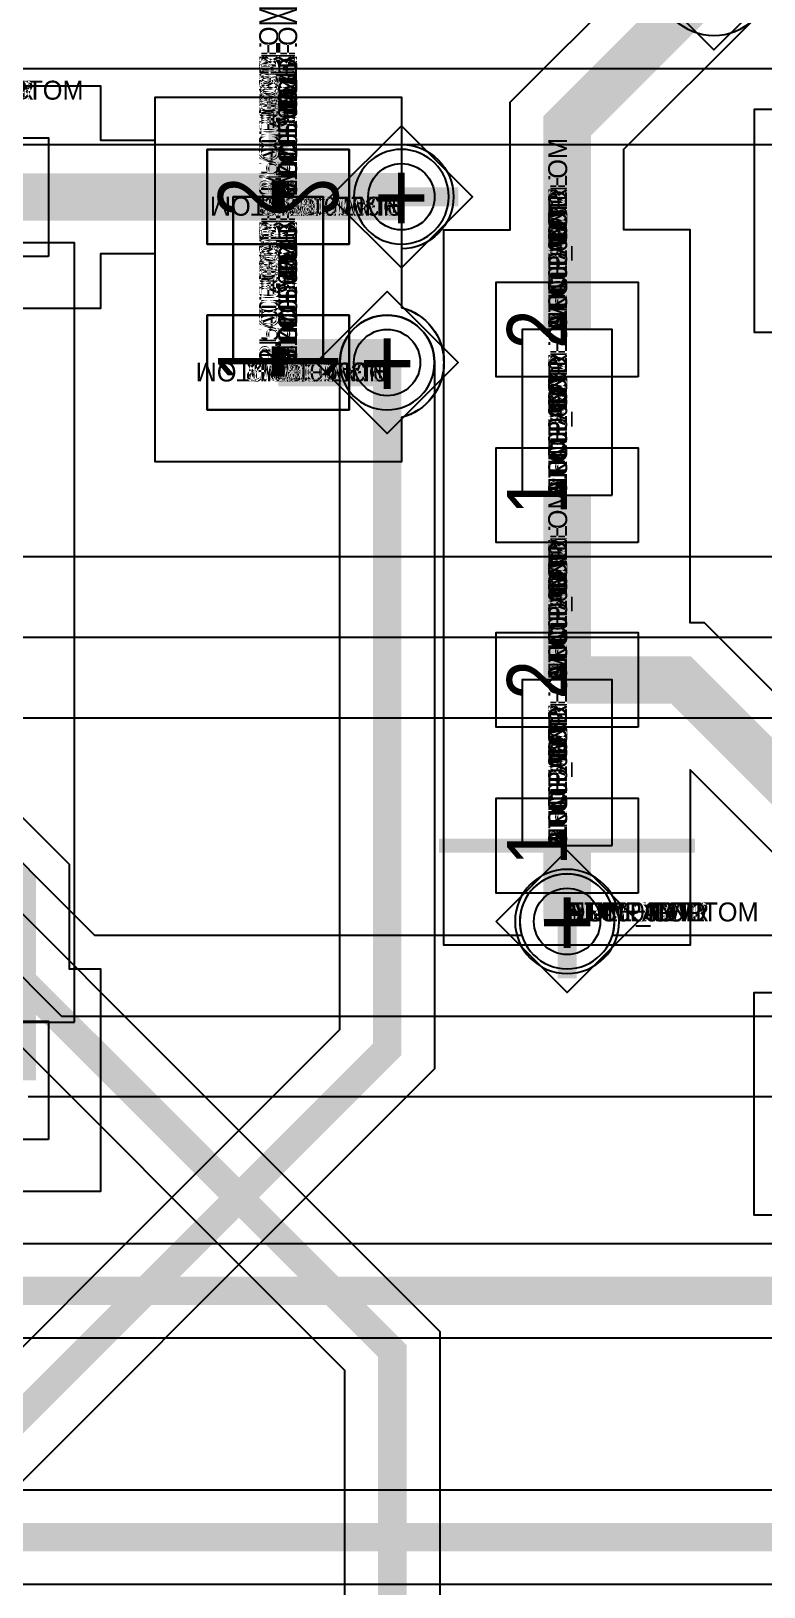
# Model space of a CAD drawing. Extents: x 0 to 323, y 0 to 320.
# Drawn here: x 127.76 to 135.49, y 211.63 to 228.05 of the extents above; entities that cross this region are included whole.
import ezdxf
from ezdxf.enums import TextEntityAlignment as Align

# ---------------------------------------------------------------- set-up
doc = ezdxf.new("R2010")
doc.units = 0
doc.header["$MEASUREMENT"] = 0
doc.layers.get('0').update_dxf_attribs({"linetype": 'CONTINUOUS'})
for name, color, linetype in [('CDN_FIGURES', 7, 'CONTINUOUS'), ('ETCH_BOTTOM', 7, 'CONTINUOUS'), ('ETCH_GND', 3, 'CONTINUOUS'), ('ETCH_INT1', 4, 'CONTINUOUS'), ('ETCH_INT2', 5, 'CONTINUOUS'), ('ETCH_PWR', 6, 'CONTINUOUS'), ('ETCH_TOP', 2, 'CONTINUOUS'), ('MANUFACTURING_NCLEGEND-1-6', 8, 'CONTINUOUS'), ('PACKAGE_GEOMETRY_ASSEMBLY_TOP', 11, 'CONTINUOUS'), ('PACKAGE_GEOMETRY_PIN_NUMBER', 9, 'CONTINUOUS')]:
    doc.layers.add(name, color=color, linetype=linetype)

# ---------------------------------------------------------------- blocks, each defined once
blk = doc.blocks.new('FIGURE_DIAMOND')
at = {"layer": 'CDN_FIGURES'}
blk.add_lwpolyline([(-0.5, 0), (0, 0.5), (0.5, 0), (0, -0.5)], close=True, dxfattribs=at)
blk = doc.blocks.new('PAD_INFO')
for tag in ['SHAPE_TYPE', 'PAD_HEIGHT', 'PAD_LAYER', 'PAD_TYPE', 'PAD_WIDTH']:
    blk.add_attdef(tag, (0, 0), '', height=0.2)
at = {"flags": 2}
blk.add_attdef('CDN_TYPE', (0, 0), '', height=0.2, dxfattribs=at)
blk = doc.blocks.new('DRILL_INFO')
at = {"flags": 2}
blk.add_attdef('CDN_TYPE', (0, 0), '', height=0.2, dxfattribs=at)
for tag in ['FSHAPE', 'FCHAR', 'DRILL_HEIGHT', 'DIAMETER', 'PLATED', 'DRILL_WIDTH']:
    blk.add_attdef(tag, (0, 0), '', height=0.2)
blk = doc.blocks.new('VIA0700X0300')
at = {"layer": 'ETCH_BOTTOM'}
blk.add_circle((0, 0), 0.35, dxfattribs=at)
at = {"layer": 'ETCH_GND'}
blk.add_circle((0, 0), 0.35, dxfattribs=at)
at = {"layer": 'ETCH_INT1'}
blk.add_circle((0, 0), 0.35, dxfattribs=at)
at = {"layer": 'ETCH_INT2'}
blk.add_circle((0, 0), 0.35, dxfattribs=at)
at = {"layer": 'ETCH_PWR'}
blk.add_circle((0, 0), 0.35, dxfattribs=at)
at = {"layer": 'ETCH_TOP'}
blk.add_circle((0, 0), 0.35, dxfattribs=at)
ref = blk.add_blockref('PAD_INFO', (0, 0))
ref.add_attrib('PAD_LAYER', 'ETCH_TOP', (0, 0), dxfattribs={"height": 0.2})
ref.add_attrib('SHAPE_TYPE', 'NULL', (0, 0), dxfattribs={"height": 0.2})
ref.add_attrib('PAD_TYPE', 'ANTIPAD', (0, 0), dxfattribs={"height": 0.2})
ref.add_attrib('PAD_WIDTH', '0.000000', (0, 0), dxfattribs={"height": 0.2})
ref.add_attrib('PAD_HEIGHT', '0.000000', (0, 0), dxfattribs={"height": 0.2})
ref = blk.add_blockref('PAD_INFO', (0, 0))
ref.add_attrib('PAD_LAYER', 'ETCH_GND', (0, 0), dxfattribs={"height": 0.2})
ref.add_attrib('SHAPE_TYPE', 'NULL', (0, 0), dxfattribs={"height": 0.2})
ref.add_attrib('PAD_TYPE', 'ANTIPAD', (0, 0), dxfattribs={"height": 0.2})
ref.add_attrib('PAD_WIDTH', '0.000000', (0, 0), dxfattribs={"height": 0.2})
ref.add_attrib('PAD_HEIGHT', '0.000000', (0, 0), dxfattribs={"height": 0.2})
ref = blk.add_blockref('PAD_INFO', (0, 0))
ref.add_attrib('PAD_LAYER', 'ETCH_INT1', (0, 0), dxfattribs={"height": 0.2})
ref.add_attrib('SHAPE_TYPE', 'NULL', (0, 0), dxfattribs={"height": 0.2})
ref.add_attrib('PAD_TYPE', 'ANTIPAD', (0, 0), dxfattribs={"height": 0.2})
ref.add_attrib('PAD_WIDTH', '0.000000', (0, 0), dxfattribs={"height": 0.2})
ref.add_attrib('PAD_HEIGHT', '0.000000', (0, 0), dxfattribs={"height": 0.2})
ref = blk.add_blockref('PAD_INFO', (0, 0))
ref.add_attrib('PAD_LAYER', 'ETCH_INT2', (0, 0), dxfattribs={"height": 0.2})
ref.add_attrib('SHAPE_TYPE', 'NULL', (0, 0), dxfattribs={"height": 0.2})
ref.add_attrib('PAD_TYPE', 'ANTIPAD', (0, 0), dxfattribs={"height": 0.2})
ref.add_attrib('PAD_WIDTH', '0.000000', (0, 0), dxfattribs={"height": 0.2})
ref.add_attrib('PAD_HEIGHT', '0.000000', (0, 0), dxfattribs={"height": 0.2})
ref = blk.add_blockref('PAD_INFO', (0, 0))
ref.add_attrib('PAD_LAYER', 'ETCH_PWR', (0, 0), dxfattribs={"height": 0.2})
ref.add_attrib('SHAPE_TYPE', 'NULL', (0, 0), dxfattribs={"height": 0.2})
ref.add_attrib('PAD_TYPE', 'ANTIPAD', (0, 0), dxfattribs={"height": 0.2})
ref.add_attrib('PAD_WIDTH', '0.000000', (0, 0), dxfattribs={"height": 0.2})
ref.add_attrib('PAD_HEIGHT', '0.000000', (0, 0), dxfattribs={"height": 0.2})
ref = blk.add_blockref('PAD_INFO', (0, 0))
ref.add_attrib('PAD_LAYER', 'ETCH_BOTTOM', (0, 0), dxfattribs={"height": 0.2})
ref.add_attrib('SHAPE_TYPE', 'NULL', (0, 0), dxfattribs={"height": 0.2})
ref.add_attrib('PAD_TYPE', 'ANTIPAD', (0, 0), dxfattribs={"height": 0.2})
ref.add_attrib('PAD_WIDTH', '0.000000', (0, 0), dxfattribs={"height": 0.2})
ref.add_attrib('PAD_HEIGHT', '0.000000', (0, 0), dxfattribs={"height": 0.2})
ref = blk.add_blockref('PAD_INFO', (0, 0))
ref.add_attrib('PAD_LAYER', 'ETCH_TOP', (0, 0), dxfattribs={"height": 0.2})
ref.add_attrib('SHAPE_TYPE', 'NULL', (0, 0), dxfattribs={"height": 0.2})
ref.add_attrib('PAD_TYPE', 'THERMAL', (0, 0), dxfattribs={"height": 0.2})
ref.add_attrib('PAD_WIDTH', '0.000000', (0, 0), dxfattribs={"height": 0.2})
ref.add_attrib('PAD_HEIGHT', '0.000000', (0, 0), dxfattribs={"height": 0.2})
ref = blk.add_blockref('PAD_INFO', (0, 0))
ref.add_attrib('PAD_LAYER', 'ETCH_GND', (0, 0), dxfattribs={"height": 0.2})
ref.add_attrib('SHAPE_TYPE', 'NULL', (0, 0), dxfattribs={"height": 0.2})
ref.add_attrib('PAD_TYPE', 'THERMAL', (0, 0), dxfattribs={"height": 0.2})
ref.add_attrib('PAD_WIDTH', '0.000000', (0, 0), dxfattribs={"height": 0.2})
ref.add_attrib('PAD_HEIGHT', '0.000000', (0, 0), dxfattribs={"height": 0.2})
ref = blk.add_blockref('PAD_INFO', (0, 0))
ref.add_attrib('PAD_LAYER', 'ETCH_INT1', (0, 0), dxfattribs={"height": 0.2})
ref.add_attrib('SHAPE_TYPE', 'NULL', (0, 0), dxfattribs={"height": 0.2})
ref.add_attrib('PAD_TYPE', 'THERMAL', (0, 0), dxfattribs={"height": 0.2})
ref.add_attrib('PAD_WIDTH', '0.000000', (0, 0), dxfattribs={"height": 0.2})
ref.add_attrib('PAD_HEIGHT', '0.000000', (0, 0), dxfattribs={"height": 0.2})
ref = blk.add_blockref('PAD_INFO', (0, 0))
ref.add_attrib('PAD_LAYER', 'ETCH_INT2', (0, 0), dxfattribs={"height": 0.2})
ref.add_attrib('SHAPE_TYPE', 'NULL', (0, 0), dxfattribs={"height": 0.2})
ref.add_attrib('PAD_TYPE', 'THERMAL', (0, 0), dxfattribs={"height": 0.2})
ref.add_attrib('PAD_WIDTH', '0.000000', (0, 0), dxfattribs={"height": 0.2})
ref.add_attrib('PAD_HEIGHT', '0.000000', (0, 0), dxfattribs={"height": 0.2})
ref = blk.add_blockref('PAD_INFO', (0, 0))
ref.add_attrib('PAD_LAYER', 'ETCH_PWR', (0, 0), dxfattribs={"height": 0.2})
ref.add_attrib('SHAPE_TYPE', 'NULL', (0, 0), dxfattribs={"height": 0.2})
ref.add_attrib('PAD_TYPE', 'THERMAL', (0, 0), dxfattribs={"height": 0.2})
ref.add_attrib('PAD_WIDTH', '0.000000', (0, 0), dxfattribs={"height": 0.2})
ref.add_attrib('PAD_HEIGHT', '0.000000', (0, 0), dxfattribs={"height": 0.2})
ref = blk.add_blockref('PAD_INFO', (0, 0))
ref.add_attrib('PAD_LAYER', 'ETCH_BOTTOM', (0, 0), dxfattribs={"height": 0.2})
ref.add_attrib('SHAPE_TYPE', 'NULL', (0, 0), dxfattribs={"height": 0.2})
ref.add_attrib('PAD_TYPE', 'THERMAL', (0, 0), dxfattribs={"height": 0.2})
ref.add_attrib('PAD_WIDTH', '0.000000', (0, 0), dxfattribs={"height": 0.2})
ref.add_attrib('PAD_HEIGHT', '0.000000', (0, 0), dxfattribs={"height": 0.2})
ref = blk.add_blockref('PAD_INFO', (0, 0))
ref.add_attrib('PAD_LAYER', 'ETCH_TOP', (0, 0), dxfattribs={"height": 0.2})
ref.add_attrib('SHAPE_TYPE', 'CIRCLE', (0, 0), dxfattribs={"height": 0.2})
ref.add_attrib('PAD_TYPE', 'REGULAR', (0, 0), dxfattribs={"height": 0.2})
ref.add_attrib('PAD_WIDTH', '0.700000', (0, 0), dxfattribs={"height": 0.2})
ref.add_attrib('PAD_HEIGHT', '0.700000', (0, 0), dxfattribs={"height": 0.2})
ref = blk.add_blockref('PAD_INFO', (0, 0))
ref.add_attrib('PAD_LAYER', 'ETCH_GND', (0, 0), dxfattribs={"height": 0.2})
ref.add_attrib('SHAPE_TYPE', 'CIRCLE', (0, 0), dxfattribs={"height": 0.2})
ref.add_attrib('PAD_TYPE', 'REGULAR', (0, 0), dxfattribs={"height": 0.2})
ref.add_attrib('PAD_WIDTH', '0.700000', (0, 0), dxfattribs={"height": 0.2})
ref.add_attrib('PAD_HEIGHT', '0.700000', (0, 0), dxfattribs={"height": 0.2})
ref = blk.add_blockref('PAD_INFO', (0, 0))
ref.add_attrib('PAD_LAYER', 'ETCH_INT1', (0, 0), dxfattribs={"height": 0.2})
ref.add_attrib('SHAPE_TYPE', 'CIRCLE', (0, 0), dxfattribs={"height": 0.2})
ref.add_attrib('PAD_TYPE', 'REGULAR', (0, 0), dxfattribs={"height": 0.2})
ref.add_attrib('PAD_WIDTH', '0.700000', (0, 0), dxfattribs={"height": 0.2})
ref.add_attrib('PAD_HEIGHT', '0.700000', (0, 0), dxfattribs={"height": 0.2})
ref = blk.add_blockref('PAD_INFO', (0, 0))
ref.add_attrib('PAD_LAYER', 'ETCH_INT2', (0, 0), dxfattribs={"height": 0.2})
ref.add_attrib('SHAPE_TYPE', 'CIRCLE', (0, 0), dxfattribs={"height": 0.2})
ref.add_attrib('PAD_TYPE', 'REGULAR', (0, 0), dxfattribs={"height": 0.2})
ref.add_attrib('PAD_WIDTH', '0.700000', (0, 0), dxfattribs={"height": 0.2})
ref.add_attrib('PAD_HEIGHT', '0.700000', (0, 0), dxfattribs={"height": 0.2})
ref = blk.add_blockref('PAD_INFO', (0, 0))
ref.add_attrib('PAD_LAYER', 'ETCH_PWR', (0, 0), dxfattribs={"height": 0.2})
ref.add_attrib('SHAPE_TYPE', 'CIRCLE', (0, 0), dxfattribs={"height": 0.2})
ref.add_attrib('PAD_TYPE', 'REGULAR', (0, 0), dxfattribs={"height": 0.2})
ref.add_attrib('PAD_WIDTH', '0.700000', (0, 0), dxfattribs={"height": 0.2})
ref.add_attrib('PAD_HEIGHT', '0.700000', (0, 0), dxfattribs={"height": 0.2})
ref = blk.add_blockref('PAD_INFO', (0, 0))
ref.add_attrib('PAD_LAYER', 'ETCH_BOTTOM', (0, 0), dxfattribs={"height": 0.2})
ref.add_attrib('SHAPE_TYPE', 'CIRCLE', (0, 0), dxfattribs={"height": 0.2})
ref.add_attrib('PAD_TYPE', 'REGULAR', (0, 0), dxfattribs={"height": 0.2})
ref.add_attrib('PAD_WIDTH', '0.700000', (0, 0), dxfattribs={"height": 0.2})
ref.add_attrib('PAD_HEIGHT', '0.700000', (0, 0), dxfattribs={"height": 0.2})
ref = blk.add_blockref('DRILL_INFO', (0, 0))
ref.add_attrib('DIAMETER', '0.300000', (0, 0), dxfattribs={"height": 0.2})
ref.add_attrib('PLATED', 'PLATED', (0, 0), dxfattribs={"height": 0.2})
ref.add_attrib('FSHAPE', 'DIAMOND', (0, 0), dxfattribs={"height": 0.2})
ref.add_attrib('FCHAR', '+', (0, 0), dxfattribs={"height": 0.2})
ref.add_attrib('DRILL_WIDTH', '1.500000', (0, 0), dxfattribs={"height": 0.2})
ref.add_attrib('DRILL_HEIGHT', '1.500000', (0, 0), dxfattribs={"height": 0.2})
for tag in ['CDN_TYPE', 'PIN']:
    blk.add_attdef(tag, (0, 0), '', height=0.2)
at = {"flags": 2}
for tag in ['PSTKNAME', 'BBV']:
    blk.add_attdef(tag, (0, 0), '', height=0.2, dxfattribs=at)
blk = doc.blocks.new('RC1000X1500TS')
at = {"layer": 'ETCH_TOP'}
blk.add_lwpolyline([(-0.5, -0.75), (-0.5, 0.75), (0.5, 0.75), (0.5, -0.75)], close=True, dxfattribs=at)
ref = blk.add_blockref('PAD_INFO', (0, 0))
ref.add_attrib('PAD_LAYER', 'ETCH_TOP', (0, 0), dxfattribs={"height": 0.2})
ref.add_attrib('SHAPE_TYPE', 'NULL', (0, 0), dxfattribs={"height": 0.2})
ref.add_attrib('PAD_TYPE', 'ANTIPAD', (0, 0), dxfattribs={"height": 0.2})
ref.add_attrib('PAD_WIDTH', '0.000000', (0, 0), dxfattribs={"height": 0.2})
ref.add_attrib('PAD_HEIGHT', '0.000000', (0, 0), dxfattribs={"height": 0.2})
ref = blk.add_blockref('PAD_INFO', (0, 0))
ref.add_attrib('PAD_LAYER', 'ETCH_GND', (0, 0), dxfattribs={"height": 0.2})
ref.add_attrib('SHAPE_TYPE', 'NULL', (0, 0), dxfattribs={"height": 0.2})
ref.add_attrib('PAD_TYPE', 'ANTIPAD', (0, 0), dxfattribs={"height": 0.2})
ref.add_attrib('PAD_WIDTH', '0.000000', (0, 0), dxfattribs={"height": 0.2})
ref.add_attrib('PAD_HEIGHT', '0.000000', (0, 0), dxfattribs={"height": 0.2})
ref = blk.add_blockref('PAD_INFO', (0, 0))
ref.add_attrib('PAD_LAYER', 'ETCH_INT1', (0, 0), dxfattribs={"height": 0.2})
ref.add_attrib('SHAPE_TYPE', 'NULL', (0, 0), dxfattribs={"height": 0.2})
ref.add_attrib('PAD_TYPE', 'ANTIPAD', (0, 0), dxfattribs={"height": 0.2})
ref.add_attrib('PAD_WIDTH', '0.000000', (0, 0), dxfattribs={"height": 0.2})
ref.add_attrib('PAD_HEIGHT', '0.000000', (0, 0), dxfattribs={"height": 0.2})
ref = blk.add_blockref('PAD_INFO', (0, 0))
ref.add_attrib('PAD_LAYER', 'ETCH_INT2', (0, 0), dxfattribs={"height": 0.2})
ref.add_attrib('SHAPE_TYPE', 'NULL', (0, 0), dxfattribs={"height": 0.2})
ref.add_attrib('PAD_TYPE', 'ANTIPAD', (0, 0), dxfattribs={"height": 0.2})
ref.add_attrib('PAD_WIDTH', '0.000000', (0, 0), dxfattribs={"height": 0.2})
ref.add_attrib('PAD_HEIGHT', '0.000000', (0, 0), dxfattribs={"height": 0.2})
ref = blk.add_blockref('PAD_INFO', (0, 0))
ref.add_attrib('PAD_LAYER', 'ETCH_PWR', (0, 0), dxfattribs={"height": 0.2})
ref.add_attrib('SHAPE_TYPE', 'NULL', (0, 0), dxfattribs={"height": 0.2})
ref.add_attrib('PAD_TYPE', 'ANTIPAD', (0, 0), dxfattribs={"height": 0.2})
ref.add_attrib('PAD_WIDTH', '0.000000', (0, 0), dxfattribs={"height": 0.2})
ref.add_attrib('PAD_HEIGHT', '0.000000', (0, 0), dxfattribs={"height": 0.2})
ref = blk.add_blockref('PAD_INFO', (0, 0))
ref.add_attrib('PAD_LAYER', 'ETCH_BOTTOM', (0, 0), dxfattribs={"height": 0.2})
ref.add_attrib('SHAPE_TYPE', 'NULL', (0, 0), dxfattribs={"height": 0.2})
ref.add_attrib('PAD_TYPE', 'ANTIPAD', (0, 0), dxfattribs={"height": 0.2})
ref.add_attrib('PAD_WIDTH', '0.000000', (0, 0), dxfattribs={"height": 0.2})
ref.add_attrib('PAD_HEIGHT', '0.000000', (0, 0), dxfattribs={"height": 0.2})
ref = blk.add_blockref('PAD_INFO', (0, 0))
ref.add_attrib('PAD_LAYER', 'ETCH_TOP', (0, 0), dxfattribs={"height": 0.2})
ref.add_attrib('SHAPE_TYPE', 'NULL', (0, 0), dxfattribs={"height": 0.2})
ref.add_attrib('PAD_TYPE', 'THERMAL', (0, 0), dxfattribs={"height": 0.2})
ref.add_attrib('PAD_WIDTH', '0.000000', (0, 0), dxfattribs={"height": 0.2})
ref.add_attrib('PAD_HEIGHT', '0.000000', (0, 0), dxfattribs={"height": 0.2})
ref = blk.add_blockref('PAD_INFO', (0, 0))
ref.add_attrib('PAD_LAYER', 'ETCH_GND', (0, 0), dxfattribs={"height": 0.2})
ref.add_attrib('SHAPE_TYPE', 'NULL', (0, 0), dxfattribs={"height": 0.2})
ref.add_attrib('PAD_TYPE', 'THERMAL', (0, 0), dxfattribs={"height": 0.2})
ref.add_attrib('PAD_WIDTH', '0.000000', (0, 0), dxfattribs={"height": 0.2})
ref.add_attrib('PAD_HEIGHT', '0.000000', (0, 0), dxfattribs={"height": 0.2})
ref = blk.add_blockref('PAD_INFO', (0, 0))
ref.add_attrib('PAD_LAYER', 'ETCH_INT1', (0, 0), dxfattribs={"height": 0.2})
ref.add_attrib('SHAPE_TYPE', 'NULL', (0, 0), dxfattribs={"height": 0.2})
ref.add_attrib('PAD_TYPE', 'THERMAL', (0, 0), dxfattribs={"height": 0.2})
ref.add_attrib('PAD_WIDTH', '0.000000', (0, 0), dxfattribs={"height": 0.2})
ref.add_attrib('PAD_HEIGHT', '0.000000', (0, 0), dxfattribs={"height": 0.2})
ref = blk.add_blockref('PAD_INFO', (0, 0))
ref.add_attrib('PAD_LAYER', 'ETCH_INT2', (0, 0), dxfattribs={"height": 0.2})
ref.add_attrib('SHAPE_TYPE', 'NULL', (0, 0), dxfattribs={"height": 0.2})
ref.add_attrib('PAD_TYPE', 'THERMAL', (0, 0), dxfattribs={"height": 0.2})
ref.add_attrib('PAD_WIDTH', '0.000000', (0, 0), dxfattribs={"height": 0.2})
ref.add_attrib('PAD_HEIGHT', '0.000000', (0, 0), dxfattribs={"height": 0.2})
ref = blk.add_blockref('PAD_INFO', (0, 0))
ref.add_attrib('PAD_LAYER', 'ETCH_PWR', (0, 0), dxfattribs={"height": 0.2})
ref.add_attrib('SHAPE_TYPE', 'NULL', (0, 0), dxfattribs={"height": 0.2})
ref.add_attrib('PAD_TYPE', 'THERMAL', (0, 0), dxfattribs={"height": 0.2})
ref.add_attrib('PAD_WIDTH', '0.000000', (0, 0), dxfattribs={"height": 0.2})
ref.add_attrib('PAD_HEIGHT', '0.000000', (0, 0), dxfattribs={"height": 0.2})
ref = blk.add_blockref('PAD_INFO', (0, 0))
ref.add_attrib('PAD_LAYER', 'ETCH_BOTTOM', (0, 0), dxfattribs={"height": 0.2})
ref.add_attrib('SHAPE_TYPE', 'NULL', (0, 0), dxfattribs={"height": 0.2})
ref.add_attrib('PAD_TYPE', 'THERMAL', (0, 0), dxfattribs={"height": 0.2})
ref.add_attrib('PAD_WIDTH', '0.000000', (0, 0), dxfattribs={"height": 0.2})
ref.add_attrib('PAD_HEIGHT', '0.000000', (0, 0), dxfattribs={"height": 0.2})
ref = blk.add_blockref('PAD_INFO', (0, 0))
ref.add_attrib('PAD_LAYER', 'ETCH_GND', (0, 0), dxfattribs={"height": 0.2})
ref.add_attrib('SHAPE_TYPE', 'NULL', (0, 0), dxfattribs={"height": 0.2})
ref.add_attrib('PAD_TYPE', 'REGULAR', (0, 0), dxfattribs={"height": 0.2})
ref.add_attrib('PAD_WIDTH', '0.000000', (0, 0), dxfattribs={"height": 0.2})
ref.add_attrib('PAD_HEIGHT', '0.000000', (0, 0), dxfattribs={"height": 0.2})
ref = blk.add_blockref('PAD_INFO', (0, 0))
ref.add_attrib('PAD_LAYER', 'ETCH_INT1', (0, 0), dxfattribs={"height": 0.2})
ref.add_attrib('SHAPE_TYPE', 'NULL', (0, 0), dxfattribs={"height": 0.2})
ref.add_attrib('PAD_TYPE', 'REGULAR', (0, 0), dxfattribs={"height": 0.2})
ref.add_attrib('PAD_WIDTH', '0.000000', (0, 0), dxfattribs={"height": 0.2})
ref.add_attrib('PAD_HEIGHT', '0.000000', (0, 0), dxfattribs={"height": 0.2})
ref = blk.add_blockref('PAD_INFO', (0, 0))
ref.add_attrib('PAD_LAYER', 'ETCH_INT2', (0, 0), dxfattribs={"height": 0.2})
ref.add_attrib('SHAPE_TYPE', 'NULL', (0, 0), dxfattribs={"height": 0.2})
ref.add_attrib('PAD_TYPE', 'REGULAR', (0, 0), dxfattribs={"height": 0.2})
ref.add_attrib('PAD_WIDTH', '0.000000', (0, 0), dxfattribs={"height": 0.2})
ref.add_attrib('PAD_HEIGHT', '0.000000', (0, 0), dxfattribs={"height": 0.2})
ref = blk.add_blockref('PAD_INFO', (0, 0))
ref.add_attrib('PAD_LAYER', 'ETCH_PWR', (0, 0), dxfattribs={"height": 0.2})
ref.add_attrib('SHAPE_TYPE', 'NULL', (0, 0), dxfattribs={"height": 0.2})
ref.add_attrib('PAD_TYPE', 'REGULAR', (0, 0), dxfattribs={"height": 0.2})
ref.add_attrib('PAD_WIDTH', '0.000000', (0, 0), dxfattribs={"height": 0.2})
ref.add_attrib('PAD_HEIGHT', '0.000000', (0, 0), dxfattribs={"height": 0.2})
ref = blk.add_blockref('PAD_INFO', (0, 0))
ref.add_attrib('PAD_LAYER', 'ETCH_BOTTOM', (0, 0), dxfattribs={"height": 0.2})
ref.add_attrib('SHAPE_TYPE', 'NULL', (0, 0), dxfattribs={"height": 0.2})
ref.add_attrib('PAD_TYPE', 'REGULAR', (0, 0), dxfattribs={"height": 0.2})
ref.add_attrib('PAD_WIDTH', '0.000000', (0, 0), dxfattribs={"height": 0.2})
ref.add_attrib('PAD_HEIGHT', '0.000000', (0, 0), dxfattribs={"height": 0.2})
ref = blk.add_blockref('DRILL_INFO', (0, 0))
ref.add_attrib('DIAMETER', '0.000000', (0, 0), dxfattribs={"height": 0.2})
ref.add_attrib('PLATED', 'PLATED', (0, 0), dxfattribs={"height": 0.2})
ref.add_attrib('FSHAPE', 'NULL', (0, 0), dxfattribs={"height": 0.2})
ref.add_attrib('DRILL_WIDTH', '0.000000', (0, 0), dxfattribs={"height": 0.2})
ref.add_attrib('DRILL_HEIGHT', '0.000000', (0, 0), dxfattribs={"height": 0.2})
ref = blk.add_blockref('PAD_INFO', (0, 0))
ref.add_attrib('PAD_LAYER', 'ETCH_TOP', (0, 0), dxfattribs={"height": 0.2})
ref.add_attrib('SHAPE_TYPE', 'RECTANGLE', (0, 0), dxfattribs={"height": 0.2})
ref.add_attrib('PAD_TYPE', 'REGULAR', (0, 0), dxfattribs={"height": 0.2})
ref.add_attrib('PAD_WIDTH', '1.000000', (0, 0), dxfattribs={"height": 0.2})
ref.add_attrib('PAD_HEIGHT', '1.500000', (0, 0), dxfattribs={"height": 0.2})
for tag in ['CDN_TYPE', 'PIN']:
    blk.add_attdef(tag, (0, 0), '', height=0.2)
at = {"flags": 2}
for tag in ['PSTKNAME', 'BBV']:
    blk.add_attdef(tag, (0, 0), '', height=0.2, dxfattribs=at)
blk = doc.blocks.new('F56')
at = {"layer": 'PACKAGE_GEOMETRY_ASSEMBLY_TOP'}
blk.add_lwpolyline([(0, -0.475), (1.75, -0.475), (1.75, 0.475), (0, 0.475)], close=True, dxfattribs=at)
at = {"layer": 'ETCH_TOP'}
ref = blk.add_blockref('RC1000X1500TS', (0, 0), dxfattribs=at)
ref.add_attrib('CDN_TYPE', 'PIN', (0, 0), dxfattribs={"height": 0.2})
ref.add_attrib('PIN', '1', (0, 0), dxfattribs={"height": 0.2})
ref = blk.add_blockref('RC1000X1500TS', (1.75, 0), dxfattribs=at)
ref.add_attrib('CDN_TYPE', 'PIN', (0, 0), dxfattribs={"height": 0.2})
ref.add_attrib('PIN', '2', (0, 0), dxfattribs={"height": 0.2})
at = {"flags": 2}
for tag in ['SYMBOL_TYPE', 'CDN_TYPE', 'REFDES']:
    blk.add_attdef(tag, (0, 0), '', height=0.2, dxfattribs=at)
blk = doc.blocks.new('RC1250X0760TS')
at = {"layer": 'ETCH_TOP'}
blk.add_lwpolyline([(-0.625, -0.38), (-0.625, 0.38), (0.625, 0.38), (0.625, -0.38)], close=True, dxfattribs=at)
ref = blk.add_blockref('PAD_INFO', (0, 0))
ref.add_attrib('PAD_LAYER', 'ETCH_TOP', (0, 0), dxfattribs={"height": 0.2})
ref.add_attrib('SHAPE_TYPE', 'NULL', (0, 0), dxfattribs={"height": 0.2})
ref.add_attrib('PAD_TYPE', 'ANTIPAD', (0, 0), dxfattribs={"height": 0.2})
ref.add_attrib('PAD_WIDTH', '0.000000', (0, 0), dxfattribs={"height": 0.2})
ref.add_attrib('PAD_HEIGHT', '0.000000', (0, 0), dxfattribs={"height": 0.2})
ref = blk.add_blockref('PAD_INFO', (0, 0))
ref.add_attrib('PAD_LAYER', 'ETCH_GND', (0, 0), dxfattribs={"height": 0.2})
ref.add_attrib('SHAPE_TYPE', 'NULL', (0, 0), dxfattribs={"height": 0.2})
ref.add_attrib('PAD_TYPE', 'ANTIPAD', (0, 0), dxfattribs={"height": 0.2})
ref.add_attrib('PAD_WIDTH', '0.000000', (0, 0), dxfattribs={"height": 0.2})
ref.add_attrib('PAD_HEIGHT', '0.000000', (0, 0), dxfattribs={"height": 0.2})
ref = blk.add_blockref('PAD_INFO', (0, 0))
ref.add_attrib('PAD_LAYER', 'ETCH_INT1', (0, 0), dxfattribs={"height": 0.2})
ref.add_attrib('SHAPE_TYPE', 'NULL', (0, 0), dxfattribs={"height": 0.2})
ref.add_attrib('PAD_TYPE', 'ANTIPAD', (0, 0), dxfattribs={"height": 0.2})
ref.add_attrib('PAD_WIDTH', '0.000000', (0, 0), dxfattribs={"height": 0.2})
ref.add_attrib('PAD_HEIGHT', '0.000000', (0, 0), dxfattribs={"height": 0.2})
ref = blk.add_blockref('PAD_INFO', (0, 0))
ref.add_attrib('PAD_LAYER', 'ETCH_INT2', (0, 0), dxfattribs={"height": 0.2})
ref.add_attrib('SHAPE_TYPE', 'NULL', (0, 0), dxfattribs={"height": 0.2})
ref.add_attrib('PAD_TYPE', 'ANTIPAD', (0, 0), dxfattribs={"height": 0.2})
ref.add_attrib('PAD_WIDTH', '0.000000', (0, 0), dxfattribs={"height": 0.2})
ref.add_attrib('PAD_HEIGHT', '0.000000', (0, 0), dxfattribs={"height": 0.2})
ref = blk.add_blockref('PAD_INFO', (0, 0))
ref.add_attrib('PAD_LAYER', 'ETCH_PWR', (0, 0), dxfattribs={"height": 0.2})
ref.add_attrib('SHAPE_TYPE', 'NULL', (0, 0), dxfattribs={"height": 0.2})
ref.add_attrib('PAD_TYPE', 'ANTIPAD', (0, 0), dxfattribs={"height": 0.2})
ref.add_attrib('PAD_WIDTH', '0.000000', (0, 0), dxfattribs={"height": 0.2})
ref.add_attrib('PAD_HEIGHT', '0.000000', (0, 0), dxfattribs={"height": 0.2})
ref = blk.add_blockref('PAD_INFO', (0, 0))
ref.add_attrib('PAD_LAYER', 'ETCH_BOTTOM', (0, 0), dxfattribs={"height": 0.2})
ref.add_attrib('SHAPE_TYPE', 'NULL', (0, 0), dxfattribs={"height": 0.2})
ref.add_attrib('PAD_TYPE', 'ANTIPAD', (0, 0), dxfattribs={"height": 0.2})
ref.add_attrib('PAD_WIDTH', '0.000000', (0, 0), dxfattribs={"height": 0.2})
ref.add_attrib('PAD_HEIGHT', '0.000000', (0, 0), dxfattribs={"height": 0.2})
ref = blk.add_blockref('PAD_INFO', (0, 0))
ref.add_attrib('PAD_LAYER', 'ETCH_TOP', (0, 0), dxfattribs={"height": 0.2})
ref.add_attrib('SHAPE_TYPE', 'NULL', (0, 0), dxfattribs={"height": 0.2})
ref.add_attrib('PAD_TYPE', 'THERMAL', (0, 0), dxfattribs={"height": 0.2})
ref.add_attrib('PAD_WIDTH', '0.000000', (0, 0), dxfattribs={"height": 0.2})
ref.add_attrib('PAD_HEIGHT', '0.000000', (0, 0), dxfattribs={"height": 0.2})
ref = blk.add_blockref('PAD_INFO', (0, 0))
ref.add_attrib('PAD_LAYER', 'ETCH_GND', (0, 0), dxfattribs={"height": 0.2})
ref.add_attrib('SHAPE_TYPE', 'NULL', (0, 0), dxfattribs={"height": 0.2})
ref.add_attrib('PAD_TYPE', 'THERMAL', (0, 0), dxfattribs={"height": 0.2})
ref.add_attrib('PAD_WIDTH', '0.000000', (0, 0), dxfattribs={"height": 0.2})
ref.add_attrib('PAD_HEIGHT', '0.000000', (0, 0), dxfattribs={"height": 0.2})
ref = blk.add_blockref('PAD_INFO', (0, 0))
ref.add_attrib('PAD_LAYER', 'ETCH_INT1', (0, 0), dxfattribs={"height": 0.2})
ref.add_attrib('SHAPE_TYPE', 'NULL', (0, 0), dxfattribs={"height": 0.2})
ref.add_attrib('PAD_TYPE', 'THERMAL', (0, 0), dxfattribs={"height": 0.2})
ref.add_attrib('PAD_WIDTH', '0.000000', (0, 0), dxfattribs={"height": 0.2})
ref.add_attrib('PAD_HEIGHT', '0.000000', (0, 0), dxfattribs={"height": 0.2})
ref = blk.add_blockref('PAD_INFO', (0, 0))
ref.add_attrib('PAD_LAYER', 'ETCH_INT2', (0, 0), dxfattribs={"height": 0.2})
ref.add_attrib('SHAPE_TYPE', 'NULL', (0, 0), dxfattribs={"height": 0.2})
ref.add_attrib('PAD_TYPE', 'THERMAL', (0, 0), dxfattribs={"height": 0.2})
ref.add_attrib('PAD_WIDTH', '0.000000', (0, 0), dxfattribs={"height": 0.2})
ref.add_attrib('PAD_HEIGHT', '0.000000', (0, 0), dxfattribs={"height": 0.2})
ref = blk.add_blockref('PAD_INFO', (0, 0))
ref.add_attrib('PAD_LAYER', 'ETCH_PWR', (0, 0), dxfattribs={"height": 0.2})
ref.add_attrib('SHAPE_TYPE', 'NULL', (0, 0), dxfattribs={"height": 0.2})
ref.add_attrib('PAD_TYPE', 'THERMAL', (0, 0), dxfattribs={"height": 0.2})
ref.add_attrib('PAD_WIDTH', '0.000000', (0, 0), dxfattribs={"height": 0.2})
ref.add_attrib('PAD_HEIGHT', '0.000000', (0, 0), dxfattribs={"height": 0.2})
ref = blk.add_blockref('PAD_INFO', (0, 0))
ref.add_attrib('PAD_LAYER', 'ETCH_BOTTOM', (0, 0), dxfattribs={"height": 0.2})
ref.add_attrib('SHAPE_TYPE', 'NULL', (0, 0), dxfattribs={"height": 0.2})
ref.add_attrib('PAD_TYPE', 'THERMAL', (0, 0), dxfattribs={"height": 0.2})
ref.add_attrib('PAD_WIDTH', '0.000000', (0, 0), dxfattribs={"height": 0.2})
ref.add_attrib('PAD_HEIGHT', '0.000000', (0, 0), dxfattribs={"height": 0.2})
ref = blk.add_blockref('PAD_INFO', (0, 0))
ref.add_attrib('PAD_LAYER', 'ETCH_TOP', (0, 0), dxfattribs={"height": 0.2})
ref.add_attrib('SHAPE_TYPE', 'RECTANGLE', (0, 0), dxfattribs={"height": 0.2})
ref.add_attrib('PAD_TYPE', 'REGULAR', (0, 0), dxfattribs={"height": 0.2})
ref.add_attrib('PAD_WIDTH', '1.250000', (0, 0), dxfattribs={"height": 0.2})
ref.add_attrib('PAD_HEIGHT', '0.760000', (0, 0), dxfattribs={"height": 0.2})
ref = blk.add_blockref('PAD_INFO', (0, 0))
ref.add_attrib('PAD_LAYER', 'ETCH_GND', (0, 0), dxfattribs={"height": 0.2})
ref.add_attrib('SHAPE_TYPE', 'NULL', (0, 0), dxfattribs={"height": 0.2})
ref.add_attrib('PAD_TYPE', 'REGULAR', (0, 0), dxfattribs={"height": 0.2})
ref.add_attrib('PAD_WIDTH', '0.000000', (0, 0), dxfattribs={"height": 0.2})
ref.add_attrib('PAD_HEIGHT', '0.000000', (0, 0), dxfattribs={"height": 0.2})
ref = blk.add_blockref('PAD_INFO', (0, 0))
ref.add_attrib('PAD_LAYER', 'ETCH_INT1', (0, 0), dxfattribs={"height": 0.2})
ref.add_attrib('SHAPE_TYPE', 'NULL', (0, 0), dxfattribs={"height": 0.2})
ref.add_attrib('PAD_TYPE', 'REGULAR', (0, 0), dxfattribs={"height": 0.2})
ref.add_attrib('PAD_WIDTH', '0.000000', (0, 0), dxfattribs={"height": 0.2})
ref.add_attrib('PAD_HEIGHT', '0.000000', (0, 0), dxfattribs={"height": 0.2})
ref = blk.add_blockref('PAD_INFO', (0, 0))
ref.add_attrib('PAD_LAYER', 'ETCH_INT2', (0, 0), dxfattribs={"height": 0.2})
ref.add_attrib('SHAPE_TYPE', 'NULL', (0, 0), dxfattribs={"height": 0.2})
ref.add_attrib('PAD_TYPE', 'REGULAR', (0, 0), dxfattribs={"height": 0.2})
ref.add_attrib('PAD_WIDTH', '0.000000', (0, 0), dxfattribs={"height": 0.2})
ref.add_attrib('PAD_HEIGHT', '0.000000', (0, 0), dxfattribs={"height": 0.2})
ref = blk.add_blockref('PAD_INFO', (0, 0))
ref.add_attrib('PAD_LAYER', 'ETCH_PWR', (0, 0), dxfattribs={"height": 0.2})
ref.add_attrib('SHAPE_TYPE', 'NULL', (0, 0), dxfattribs={"height": 0.2})
ref.add_attrib('PAD_TYPE', 'REGULAR', (0, 0), dxfattribs={"height": 0.2})
ref.add_attrib('PAD_WIDTH', '0.000000', (0, 0), dxfattribs={"height": 0.2})
ref.add_attrib('PAD_HEIGHT', '0.000000', (0, 0), dxfattribs={"height": 0.2})
ref = blk.add_blockref('PAD_INFO', (0, 0))
ref.add_attrib('PAD_LAYER', 'ETCH_BOTTOM', (0, 0), dxfattribs={"height": 0.2})
ref.add_attrib('SHAPE_TYPE', 'NULL', (0, 0), dxfattribs={"height": 0.2})
ref.add_attrib('PAD_TYPE', 'REGULAR', (0, 0), dxfattribs={"height": 0.2})
ref.add_attrib('PAD_WIDTH', '0.000000', (0, 0), dxfattribs={"height": 0.2})
ref.add_attrib('PAD_HEIGHT', '0.000000', (0, 0), dxfattribs={"height": 0.2})
ref = blk.add_blockref('DRILL_INFO', (0, 0))
ref.add_attrib('DIAMETER', '0.000000', (0, 0), dxfattribs={"height": 0.2})
ref.add_attrib('PLATED', 'PLATED', (0, 0), dxfattribs={"height": 0.2})
ref.add_attrib('FSHAPE', 'NULL', (0, 0), dxfattribs={"height": 0.2})
ref.add_attrib('DRILL_WIDTH', '0.000000', (0, 0), dxfattribs={"height": 0.2})
ref.add_attrib('DRILL_HEIGHT', '0.000000', (0, 0), dxfattribs={"height": 0.2})
for tag in ['CDN_TYPE', 'PIN']:
    blk.add_attdef(tag, (0, 0), '', height=0.2)
at = {"flags": 2}
for tag in ['PSTKNAME', 'BBV']:
    blk.add_attdef(tag, (0, 0), '', height=0.2, dxfattribs=at)
blk = doc.blocks.new('SO-16W')
at = {"layer": 'PACKAGE_GEOMETRY_ASSEMBLY_TOP'}
blk.add_lwpolyline([(-4.113, -5.1), (4.113, -5.1), (4.113, 5.1), (-4.113, 5.1)], close=True, dxfattribs=at)
at = {"layer": 'ETCH_TOP'}
ref = blk.add_blockref('RC1250X0760TS', (-4.726, -4.445), dxfattribs=at)
ref.add_attrib('CDN_TYPE', 'PIN', (0, 0), dxfattribs={"height": 0.2})
ref.add_attrib('PIN', '8', (0, 0), dxfattribs={"height": 0.2})
ref = blk.add_blockref('RC1250X0760TS', (4.596, -4.445), dxfattribs=at)
ref.add_attrib('CDN_TYPE', 'PIN', (0, 0), dxfattribs={"height": 0.2})
ref.add_attrib('PIN', '9', (0, 0), dxfattribs={"height": 0.2})
at = {"flags": 2}
for tag in ['SYMBOL_TYPE', 'CDN_TYPE', 'REFDES']:
    blk.add_attdef(tag, (0, 0), '', height=0.2, dxfattribs=at)

msp = doc.modelspace()

# ---------------------------------------------------------------- linework, layer by layer
at = {"layer": 'ETCH_BOTTOM'}
for points in [[(135.561, 228.555, -0.919724), (134.365, 228.555), (133.913, 228.555), (133.913, 231.156), (137.763, 231.156), (137.763, 228.555), (137.304, 228.555, -0.845035), (136.121, 228.555)], [(131.663, 223.505), (129.063, 223.505), (129.063, 227.356), (131.663, 227.356), (131.663, 226.856, -0.999818), (131.663, 225.755), (131.663, 225.136, -0.774485), (131.663, 223.974)], [(133.963, 218.655, 1), (132.863, 218.655, 1)]]:
    msp.add_lwpolyline(points, format="xyb", close=True, dxfattribs=at)
for points, format in [([(130.363, 226.305, 0.2, 0.2, 0), (130.363, 227.406, 0.2, 0.2, 0)], "xyseb"), ([(130.363, 226.305, 0.5, 0.5, 0), (131.663, 226.305, 0.5, 0.5, 0)], "xyseb"), ([(131.663, 226.305, 0.2, 0.2, 0), (132.263, 226.305, 0.2, 0.2, 0)], "xyseb"), ([(131.513, 224.555, 0.5, 0.5, 0), (130.363, 224.555, 0.5, 0.5, 0)], "xyseb"), ([(124.586, 221.809), (132.068, 214.327), (132.068, 170.453), (131.513, 169.898), (131.513, 165.185, -1.558329), (130.513, 165.185), (130.513, 170.313), (131.068, 170.868), (131.068, 183.033), (129.218, 183.033), (129.218, 183.483), (127.959, 183.483), (127.672, 183.196, -0.17081)], "xyb"), ([(123.748, 221.455, 0.3, 0.3, 0), (124.232, 221.455, 0.3, 0.3, 0), (131.568, 214.12, 0.3, 0.3, 0), (131.568, 170.66, 0.3, 0.3, 0), (131.013, 170.105, 0.3, 0.3, 0), (131.013, 164.955, 0.3, 0.3, 0)], "xyseb"), ([(133.413, 218.655, 0.2, 0.2, 0), (133.413, 219.256, 0.2, 0.2, 0)], "xyseb"), ([(133.413, 218.055, 0.2, 0.2, 0), (133.413, 218.655, 0.2, 0.2, 0)], "xyseb"), ([(127.313, 185.854), (127.892, 186.434), (129.218, 186.434), (129.218, 186.884), (131.068, 186.884), (131.068, 194.727, -0.821547), (129.913, 194.955), (129.913, 195.055), (129.213, 195.055), (129.213, 197.855), (128.263, 197.855, -1), (128.263, 199.056), (130.161, 199.056), (130.311, 198.906), (131.068, 198.906), (131.068, 213.913), (126.823, 218.157, -3.525281)], "xyb")]:
    msp.add_lwpolyline(points, format=format, dxfattribs=at)
at = {"layer": 'ETCH_GND'}
msp.add_lwpolyline([(132.013, 224.555, 1), (131.013, 224.555, 1)], format="xyb", close=True, dxfattribs=at)
at = {"layer": 'ETCH_INT1'}
for points in [[(132.163, 226.305, 1), (131.163, 226.305, 1)], [(132.013, 224.555, 1), (131.013, 224.555, 1)], [(133.913, 218.655, 1), (132.913, 218.655, 1)]]:
    msp.add_lwpolyline(points, format="xyb", close=True, dxfattribs=at)
at = {"layer": 'ETCH_INT2'}
for points, format in [([(177.93, 234.755), (169.213, 234.755), (169.188, 234.78), (167.363, 234.78), (167.363, 230.255), (164.763, 227.655), (141.677, 227.655), (141.665, 227.663, 0.289321), (141.131, 227.663), (141.118, 227.655), (126.668, 227.655)], "xyb"), ([(126.444, 226.855), (137.119, 226.855, 0.693954), (138.056, 226.855), (139.717, 226.855, 0.523397), (140.539, 226.855), (141.078, 226.855, 0.360632), (141.717, 226.855), (143.469, 226.855, 0.693954), (144.406, 226.855), (147.58, 226.855, 0.577408), (148.446, 226.855), (150.186, 226.855, 0.73386), (151.14, 226.855), (169.613, 226.855), (158.763, 216.005), (158.763, 197.005)], "xyb"), ([(125.263, 211.763), (131.013, 217.513), (131.013, 224.555, -1), (132.013, 224.555), (132.013, 217.098), (126.263, 211.348)], "xyb"), ([(125.763, 211.555, 0.3, 0.3, 0), (131.513, 217.305, 0.3, 0.3, 0), (131.513, 224.555, 0.3, 0.3, 0)], "xyseb")]:
    msp.add_lwpolyline(points, format=format, dxfattribs=at)
for points in [[(132.163, 226.305, 1), (131.163, 226.305, 1)], [(133.913, 218.655, 1), (132.913, 218.655, 1)]]:
    msp.add_lwpolyline(points, format="xyb", close=True, dxfattribs=at)
at = {"layer": 'ETCH_PWR'}
for points in [[(132.163, 226.305, 1), (131.163, 226.305, 1)], [(132.013, 224.555, 1), (131.013, 224.555, 1)]]:
    msp.add_lwpolyline(points, format="xyb", close=True, dxfattribs=at)
for points, format in [([(119.353, 222.506), (166.865, 222.506), (168.975, 220.396), (174.621, 220.396), (174.976, 220.751, -0.324423), (175.847, 221.622), (176.359, 222.134, -4.377923), (177.004, 222.779), (177.516, 223.291, -1.960433), (178.718, 222.088), (178.206, 221.577, -1.093367), (178.718, 219.548), (178.206, 219.037, -4.377923), (177.561, 218.392), (177.05, 217.88, -0.559445), (175.396, 217.195), (143.585, 217.195), (143.006, 217.774, -0.915475), (142.086, 218.155), (140.23, 218.155), (138.88, 216.805), (127.725, 216.805)], "xyb"), ([(124.663, 220.805), (166.161, 220.805), (168.07, 218.896), (144.289, 218.896), (143.329, 219.856), (139.526, 219.856), (138.176, 218.506), (133.89, 218.506, 1.362386), (132.936, 218.506), (128.429, 218.506), (127.044, 219.891)], "xyb"), ([(149.263, 212.155, 0.3, 0.3, 0), (118.313, 212.155, 0.3, 0.3, 0), (117.913, 212.555, 0.3, 0.3, 0), (117.863, 212.555, 0.3, 0.3, 0)], "xyseb"), ([(118.52, 212.656), (149.263, 212.656, -1), (149.263, 211.655), (149.263, 211.655), (118.106, 211.655)], "xyb")]:
    msp.add_lwpolyline(points, format=format, dxfattribs=at)
for points in [[(119.327, 221.655), (166.513, 221.655), (168.623, 219.545), (174.973, 219.545), (176.013, 220.585)], [(126.692, 219.04), (128.077, 217.655), (138.528, 217.655), (139.878, 219.005), (142.977, 219.005), (143.937, 218.045), (176.013, 218.045)]]:
    msp.add_lwpolyline(points, dxfattribs=at)
at = {"layer": 'ETCH_TOP'}
for points, format in [([(86.934, 214.755, 0.3, 0.3, 0), (140.441, 214.755, 0.3, 0.3, 0), (140.641, 214.955, 0.3, 0.3, 0), (142.384, 214.955, 0.3, 0.3, 0), (142.584, 214.755, 0.3, 0.3, 0), (145.563, 214.755, 0.3, 0.3, 0), (150.043, 219.235, 0.3, 0.3, 0), (150.043, 226.706, 0.3, 0.3, 0), (150.013, 226.736, 0.3, 0.3, 0), (150.013, 227.275, 0.3, 0.3, 0), (150.393, 227.655, 0.3, 0.3, 0), (150.436, 227.655, 0.3, 0.3, 0), (152.413, 229.632, 0.3, 0.3, 0), (152.413, 252.155, 0.3, 0.3, 0), (154.113, 253.855, 0.3, 0.3, 0), (157.113, 253.855, 0.3, 0.3, 0)], "xyseb"), ([(133.413, 224.905, 0.5, 0.5, 0), (133.413, 227.055, 0.5, 0.5, 0), (134.963, 228.605, 0.5, 0.5, 0)], "xyseb"), ([(124.613, 227.477), (128.488, 227.477), (128.488, 226.902), (129.063, 226.902), (129.063, 227.356), (131.663, 227.356), (131.663, 225.136, -0.334762), (132.113, 224.571), (132.113, 225.956), (132.813, 225.956), (132.813, 227.304), (134.064, 228.555)], "xyb"), ([(127.558, 216.979, 0.5, 0.5, 0), (127.558, 219.01, 0.5, 0.5, 0), (124.363, 222.205, 0.5, 0.5, 0), (121.163, 222.205, 0.5, 0.5, 0), (118.668, 224.7, 0.5, 0.5, 0), (118.668, 226.301, 0.5, 0.5, 0)], "xyseb"), ([(127.558, 226.301, 0.5, 0.5, 0), (130.359, 226.301, 0.5, 0.5, 0), (130.363, 226.305, 0.5, 0.5, 0)], "xyseb"), ([(87.141, 215.256), (140.234, 215.256), (140.434, 215.456), (142.591, 215.456), (142.791, 215.256), (145.356, 215.256), (145.654, 215.554), (135.388, 215.554), (135.388, 217.905), (136.963, 217.905), (136.963, 218.007), (134.713, 220.257), (134.713, 218.405), (132.113, 218.405), (132.113, 224.54, -0.334762), (131.663, 223.974), (131.663, 223.505), (129.063, 223.505), (129.063, 225.701), (128.488, 225.701), (128.488, 225.126), (125.618, 225.126)], "xyb"), ([(130.363, 224.555, 0.5, 0.5, 0), (131.513, 224.555, 0.5, 0.5, 0)], "xyseb"), ([(133.413, 223.155, 0.5, 0.5, 0), (133.413, 221.205, 0.5, 0.5, 0)], "xyseb"), ([(137.588, 216.729, 0.5, 0.5, 0), (137.563, 216.754, 0.5, 0.5, 0), (137.563, 218.255, 0.5, 0.5, 0), (134.613, 221.205, 0.5, 0.5, 0), (133.413, 221.205, 0.5, 0.5, 0)], "xyseb"), ([(133.413, 219.455, 0.5, 0.5, 0), (133.413, 218.655, 0.5, 0.5, 0)], "xyseb"), ([(132.062, 219.455, 0.15, 0.15, 0), (133.413, 219.455, 0.15, 0.15, 0)], "xyseb"), ([(133.413, 219.455, 0.15, 0.15, 0), (134.763, 219.455, 0.15, 0.15, 0)], "xyseb"), ([(139.563, 211.355), (139.563, 213.956), (140.443, 213.956, -0.157069), (140.507, 214.255), (87.065, 214.255, -0.219153)], "xyb")]:
    msp.add_lwpolyline(points, format=format, dxfattribs=at)
msp.add_lwpolyline([(138.163, 217.905), (138.163, 218.504), (134.861, 221.806), (134.713, 221.806), (134.713, 225.956), (134.013, 225.956), (134.013, 226.807), (135.387, 228.181, 0.177276), (135.561, 228.555), (136.121, 228.555, 0.679654), (137.213, 228.323), (137.213, 227.227), (135.388, 227.227), (135.388, 224.876), (135.718, 224.876), (135.718, 224.257), (138.269, 221.705), (141.364, 221.705), (144.613, 218.457), (144.613, 217.905), (140.724, 217.905, 0.898329), (139.531, 217.905)], format="xyb", close=True, dxfattribs=at)
msp.add_lwpolyline([(124.611, 222.806), (128.158, 219.259), (128.158, 218.155), (128.488, 218.155), (128.488, 215.804), (117.738, 215.804)], dxfattribs=at)

# ---------------------------------------------------------------- block references
at = {"xscale": -1, "rotation": 270}
msp.add_blockref('F56', (130.363, 224.555), dxfattribs=at)
at = {"rotation": 90}
for name, p in [('F56', (130.363, 224.555)), ('SO-16W', (123.113, 221.705)), ('F56', (133.413, 223.155)), ('F56', (133.413, 219.455))]:
    msp.add_blockref(name, p, dxfattribs=at)
at = {"layer": 'ETCH_TOP'}
for p in [(126.288, 227.33), (133.413, 218.655)]:
    msp.add_blockref('VIA0700X0300', p, dxfattribs=at)
at = {"layer": 'ETCH_TOP', "rotation": 180}
for p in [(131.663, 226.305), (131.513, 224.555)]:
    msp.add_blockref('VIA0700X0300', p, dxfattribs=at)
at = {"layer": 'MANUFACTURING_NCLEGEND-1-6', "xscale": 1.5, "yscale": 1.5}
for p in [(134.963, 228.605), (131.663, 226.305), (131.513, 224.555), (133.413, 218.655)]:
    msp.add_blockref('FIGURE_DIAMOND', p, dxfattribs=at)

# ---------------------------------------------------------------- texts
at = {"layer": 'MANUFACTURING_NCLEGEND-1-6'}
for p in [(131.663, 226.305), (131.513, 224.555), (133.413, 218.655)]:
    msp.add_text('+', height=0.75, dxfattribs=at).set_placement(p, align=Align.MIDDLE_CENTER)
at = {"layer": 'PACKAGE_GEOMETRY_PIN_NUMBER', "width": 0.88}
for s, p in [('2', (130.363, 226.305)), ('2', (133.413, 224.905)), ('1', (130.363, 224.555)), ('1', (133.413, 223.155)), ('2', (133.413, 221.205)), ('1', (133.413, 219.455))]:
    msp.add_text(s, height=0.635, rotation=90, dxfattribs=at).set_placement(p, align=Align.CENTER)
at = {"layer": 'PACKAGE_GEOMETRY_PIN_NUMBER', "text_generation_flag": 2, "width": 0.88}
for s, p in [('2', (130.363, 226.305)), ('1', (130.363, 224.555))]:
    msp.add_text(s, height=0.635, rotation=270, dxfattribs=at).set_placement(p, align=Align.CENTER)

doc.saveas('drawing.dxf')
